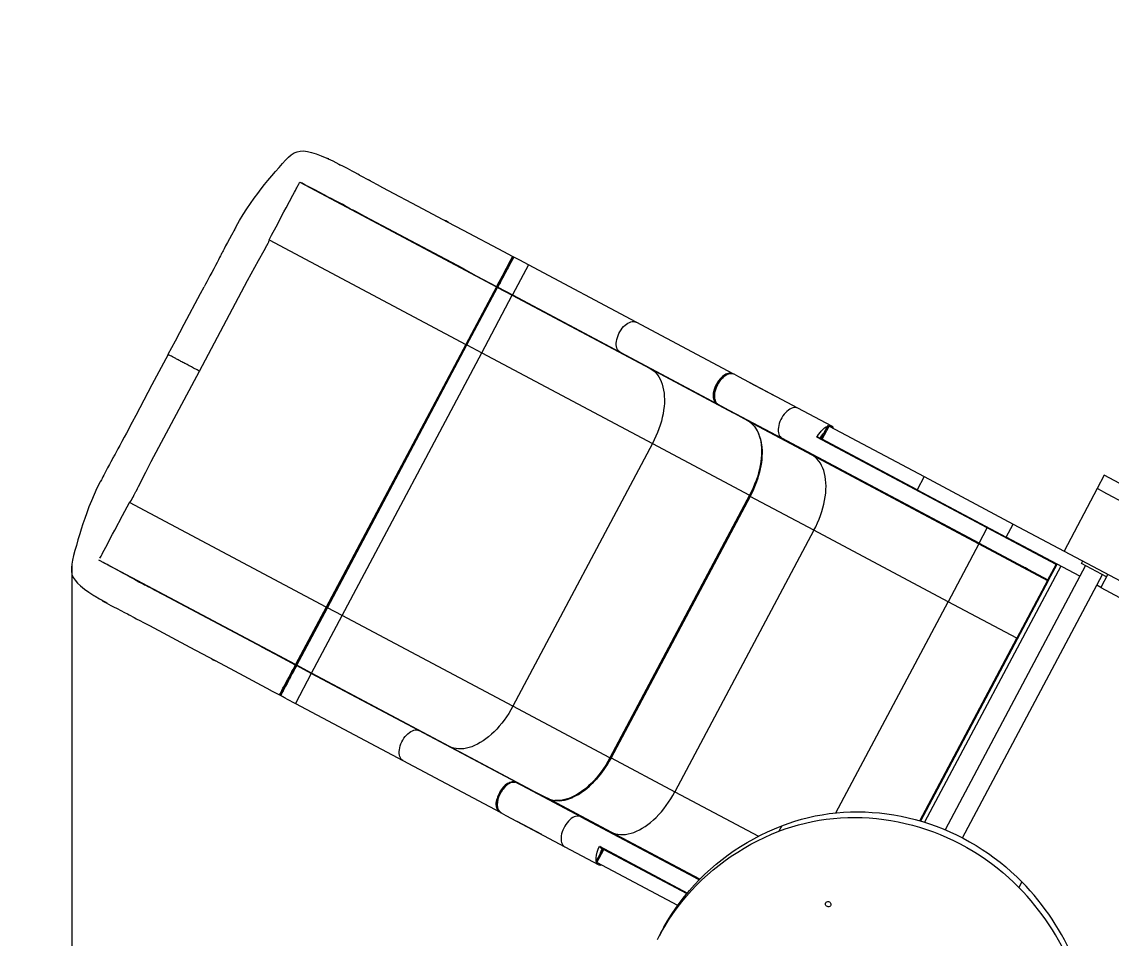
# Model space of a CAD drawing. Header units: millimetres. Extents: x -4952 to 3454, y -3329 to 3085.
# Drawn here: x -2080 to -542, y -628 to 666 of the extents above; entities that cross this region are included whole.
import ezdxf

# ---------------------------------------------------------------- set-up
doc = ezdxf.new("R2010")
doc.units = ezdxf.units.MM
for name, color, linetype in [('DIKOM_ОБЪЕКТ', 7, 'Continuous'), ('DIKOM_РАЗМЕР_ЗОНА', 7, 'Continuous'), ('DIKOM_РАЗМЕР_ОБЪЕКТА', 7, 'Continuous')]:
    doc.layers.add(name, color=color, linetype=linetype)
doc.styles.add('style1', font='arial.ttf', dxfattribs={"width": 0.8})
doc.dimstyles.new('1-50', dxfattribs={"dimtxt": 300, "dimasz": 200, "dimexe": 100, "dimexo": 0, "dimgap": 100, "dimtad": 1, "dimtxsty": 'style1', "dimcen": 200, "dimclrd": 7, "dimclre": 7, "dimclrt": 7, "dimadec": 1, "dimazin": 2, "dimtfac": 1, "dimtmove": 0, "dimatfit": 2, "dimfxl": 0, "dimlwd": 25, "dimlwe": 18, "dimarcsym": 0})

# ---------------------------------------------------------------- blocks, each defined once
blk = doc.blocks.new('*D0')
at = {"layer": 'Defpoints', "color": 0, "transparency": 16777216}
for p in [(-2531.9, 1597.7), (1364.3, 1597.7), (96.7, -1272.9)]:
    blk.add_point(p, dxfattribs=at)
at = {"layer": 'DIKOM_РАЗМЕР_ОБЪЕКТА', "color": 7, "lineweight": 18, "transparency": 16777216}
for p, q in [((1364.3, 1597.7), (-2631.9, 1597.7)), ((96.7, -1272.9), (-2631.9, -1272.9))]:
    blk.add_line(p, q, dxfattribs=at)
at = {"layer": 'DIKOM_РАЗМЕР_ОБЪЕКТА', "color": 7, "lineweight": 25, "transparency": 16777216}
blk.add_line((-2531.9, -1072.9), (-2531.9, 1397.7), dxfattribs=at)
at = {"layer": 'DIKOM_РАЗМЕР_ОБЪЕКТА', "color": 7, "transparency": 16777216}
for points in [[(-2565.2, 1397.7), (-2498.6, 1397.7), (-2531.9, 1597.7)], [(-2565.2, -1072.9), (-2498.6, -1072.9), (-2531.9, -1272.9)]]:
    blk.add_solid(points, dxfattribs=at)
at = {"layer": 'DIKOM_РАЗМЕР_ОБЪЕКТА', "color": 7, "transparency": 16777216, "insert": (-2785.1, 250.7), "char_height": 300, "attachment_point": 5, "rotation": 90, "style": 'style1'}
blk.add_mtext('2900', dxfattribs=at)
blk = doc.blocks.new('*D1')
at = {"layer": 'Defpoints', "color": 0, "transparency": 16777216}
for p in [(-2009.5, -99.6), (1973.4, -116.4), (1973.4, -1835.8)]:
    blk.add_point(p, dxfattribs=at)
at = {"layer": 'DIKOM_РАЗМЕР_ОБЪЕКТА', "color": 7, "lineweight": 18, "transparency": 16777216}
for p, q in [((-2009.5, -99.6), (-2009.5, -1935.8)), ((1973.4, -116.4), (1973.4, -1935.8))]:
    blk.add_line(p, q, dxfattribs=at)
at = {"layer": 'DIKOM_РАЗМЕР_ОБЪЕКТА', "color": 7, "lineweight": 25, "transparency": 16777216}
blk.add_line((-1809.5, -1835.8), (1773.4, -1835.8), dxfattribs=at)
at = {"layer": 'DIKOM_РАЗМЕР_ОБЪЕКТА', "color": 7, "transparency": 16777216}
for points in [[(-1809.5, -1802.5), (-1809.5, -1869.1), (-2009.5, -1835.8)], [(1773.4, -1802.5), (1773.4, -1869.1), (1973.4, -1835.8)]]:
    blk.add_solid(points, dxfattribs=at)
at = {"layer": 'DIKOM_РАЗМЕР_ОБЪЕКТА', "color": 7, "transparency": 16777216, "insert": (39, -1582.6), "char_height": 300, "attachment_point": 5, "style": 'style1'}
blk.add_mtext('4000', dxfattribs=at)
blk = doc.blocks.new('*D2')
at = {"layer": 'Defpoints', "color": 0, "transparency": 16777216}
for p in [(3454.3, 651.6), (-4106.6, -381.7), (3454.3, -3228.7)]:
    blk.add_point(p, dxfattribs=at)
at = {"layer": 'DIKOM_РАЗМЕР_ЗОНА', "color": 7, "lineweight": 18, "transparency": 16777216}
for p, q in [((3454.3, 651.6), (3454.3, -3328.7)), ((-4106.6, -381.7), (-4106.6, -3328.7))]:
    blk.add_line(p, q, dxfattribs=at)
at = {"layer": 'DIKOM_РАЗМЕР_ЗОНА', "color": 7, "lineweight": 25, "transparency": 16777216}
blk.add_line((-3906.6, -3228.7), (3254.3, -3228.7), dxfattribs=at)
at = {"layer": 'DIKOM_РАЗМЕР_ЗОНА', "color": 7, "transparency": 16777216}
for points in [[(-3906.6, -3195.3), (-3906.6, -3262), (-4106.6, -3228.7)], [(3254.3, -3195.3), (3254.3, -3262), (3454.3, -3228.7)]]:
    blk.add_solid(points, dxfattribs=at)
at = {"layer": 'DIKOM_РАЗМЕР_ЗОНА', "color": 7, "transparency": 16777216, "insert": (111.6, -2975.5), "char_height": 300, "attachment_point": 5, "style": 'style1'}
blk.add_mtext('7200', dxfattribs=at)
blk = doc.blocks.new('*D3')
at = {"layer": 'Defpoints', "color": 0, "transparency": 16777216}
for p in [(-4502.3, 3085.2), (111.4, 3085.2), (-41.3, -2783.7)]:
    blk.add_point(p, dxfattribs=at)
at = {"layer": 'DIKOM_РАЗМЕР_ЗОНА', "color": 7, "lineweight": 18, "transparency": 16777216}
for p, q in [((111.4, 3085.2), (-4602.3, 3085.2)), ((-41.3, -2783.7), (-4602.3, -2783.7))]:
    blk.add_line(p, q, dxfattribs=at)
at = {"layer": 'DIKOM_РАЗМЕР_ЗОНА', "color": 7, "lineweight": 25, "transparency": 16777216}
blk.add_line((-4502.3, -2583.7), (-4502.3, 2885.2), dxfattribs=at)
at = {"layer": 'DIKOM_РАЗМЕР_ЗОНА', "color": 7, "transparency": 16777216}
for points in [[(-4535.6, 2885.2), (-4468.9, 2885.2), (-4502.3, 3085.2)], [(-4535.6, -2583.7), (-4468.9, -2583.7), (-4502.3, -2783.7)]]:
    blk.add_solid(points, dxfattribs=at)
at = {"layer": 'DIKOM_РАЗМЕР_ЗОНА', "color": 7, "transparency": 16777216, "insert": (-4755.4, 75.2), "char_height": 300, "attachment_point": 5, "rotation": 90, "style": 'style1'}
blk.add_mtext('5800', dxfattribs=at)

msp = doc.modelspace()

# ---------------------------------------------------------------- linework, layer by layer
at = {"layer": 'DIKOM_ОБЪЕКТ', "color": 7, "linetype": 'Continuous', "lineweight": 15}
for p, q in [((-1646.62, 472.302), (-1647.269, 472.6)), ((-1688.195, 438.312), (-1688.186, 438.329)), ((-1687.56, 439.5), (-1687.564, 439.498)), ((-1687.564, 439.498), (-1409.874, 291.848)), ((-1687.499, 439.489), (-1687.56, 439.5)), ((-1687.074, 439.305), (-1687.499, 439.489)), ((-1589.588, 442.318), (-1590.599, 442.87)), ((-1587.652, 441.261), (-1589.588, 442.318)), ((-1706.842, 403.242), (-1697.159, 421.453)), ((-1697.159, 421.453), (-1694.918, 425.668)), ((-1709.849, 397.587), (-1706.842, 403.242)), ((-1608.442, 397.998), (-1613.16, 400.507)), ((-1721.016, 376.585), (-1709.849, 397.587)), ((-1595.821, 391.288), (-1608.442, 397.998)), ((-1457.048, 317.501), (-1595.821, 391.288)), ((-1727.392, 364.594), (-1721.016, 376.585)), ((-1730.984, 357.837), (-1731.271, 357.298)), ((-1730.755, 358.269), (-1730.984, 357.837)), ((-1730.755, 358.269), (-1727.392, 364.594)), ((-1730.755, 358.269), (-1453.065, 210.618)), ((-1399.969, 341.546), (-1399.267, 341.171)), ((-1387.115, 334.69), (-1399.273, 341.16)), ((-1387.11, 334.699), (-1387.205, 334.536)), ((-1378.785, 330.264), (-1387.11, 334.699)), ((-1386.716, 333.951), (-1386.624, 334.109)), ((-1386.262, 332.925), (-1386.624, 334.109)), ((-1377.025, 329.315), (-1385.479, 333.81)), ((-1378.785, 330.264), (-1378.668, 330.173)), ((-1364.664, 322.742), (-1377.025, 329.315)), ((-1364.664, 322.742), (-1387.198, 280.361)), ((-1212.732, 241.959), (-1364.664, 322.742)), ((-1829.343, 172.851), (-1761.406, 300.622)), ((-1409.502, 292.546), (-1409.555, 292.447)), ((-1408.876, 292.219), (-1407.636, 292.598)), ((-1409.874, 291.848), (-1453.065, 210.618)), ((-1452.44, 210.286), (-1409.112, 291.775)), ((-1408.456, 291.66), (-1451.882, 209.989)), ((-1451.44, 209.755), (-1408.25, 290.984)), ((-1430.625, 198.687), (-1387.435, 279.917)), ((-1409.638, 292.292), (-1409.874, 291.848)), ((-1409.112, 291.775), (-1408.876, 292.219)), ((-1409.112, 291.775), (-1407.786, 292.18)), ((-1408.22, 292.105), (-1408.456, 291.66)), ((-1408.25, 290.984), (-1408.013, 291.429)), ((-1408.25, 290.984), (-1387.435, 279.917)), ((-1407.963, 291.523), (-1408.013, 291.429)), ((-1408.013, 291.429), (-1387.198, 280.361)), ((-1387.435, 279.917), (-1387.198, 280.361)), ((-1387.435, 279.917), (-1192.685, 176.367)), ((-1387.198, 280.361), (-1235.267, 199.578)), ((-1075.611, 169.05), (-1212.732, 241.959)), ((-1453.065, 210.618), (-1650.241, -160.217)), ((-1649.617, -160.549), (-1452.44, 210.286)), ((-1451.882, 209.989), (-1649.058, -160.846)), ((-1648.617, -161.081), (-1451.44, 209.755)), ((-1453.065, 210.618), (-1452.44, 210.286)), ((-1452.44, 210.286), (-1451.882, 209.989)), ((-1451.44, 209.755), (-1451.882, 209.989)), ((-1451.44, 209.755), (-1430.625, 198.687)), ((-1873.754, 195.827), (-1874.23, 194.924)), ((-1873.49, 196.325), (-1873.226, 196.821)), ((-1627.802, -172.148), (-1430.625, 198.687)), ((-1430.625, 198.687), (-1189.561, 70.511)), ((-1235.267, 199.578), (-1098.146, 126.669)), ((-1235.267, 199.578), (-1192.685, 176.367)), ((-1897.28, 45.08), (-1829.343, 172.851)), ((-1192.685, 176.367), (-1075.671, 114.149)), ((-1075.611, 169.05), (-1076.565, 169.426)), ((-1067.355, 164.661), (-1074.28, 168.343)), ((-984.18, 120.435), (-1067.355, 164.661)), ((-1017.148, 137.965), (-1052.092, 156.545)), ((-1098.146, 126.669), (-1095.503, 125.228)), ((-1096.815, 125.961), (-1006.714, 78.054)), ((-1054.744, 102.458), (-1096.815, 125.961)), ((-936.27, 94.962), (-984.18, 120.435)), ((-1054.744, 102.458), (-964.643, 54.551)), ((-941.829, 96.219), (-951.688, 77.677)), ((-950.012, 76.785), (-940.153, 95.327)), ((-941.829, 96.219), (-940.153, 95.327)), ((-940.153, 95.327), (-806.068, 24.033)), ((-935.772, 94.697), (-936.27, 94.962)), ((-935.73, 94.675), (-935.772, 94.697)), ((-728.173, -70.049), (-1006.714, 78.054)), ((-1006.714, 78.054), (-964.643, 54.551)), ((-716.661, -48.397), (-957.255, 79.528)), ((-954.533, 79.189), (-952.108, 77.9)), ((-951.688, 77.677), (-950.012, 76.785)), ((-1189.561, 70.511), (-1386.737, -300.324)), ((-1189.561, 70.511), (-1052.439, -2.398)), ((-815.927, 5.491), (-950.012, 76.785)), ((-964.643, 54.551), (-728.643, -70.933)), ((-806.068, 24.033), (-815.927, 5.491)), ((-806.068, 24.033), (-680.027, -42.984)), ((-551.569, 25.755), (-561.428, 7.213)), ((-507.422, 2.281), (-551.569, 25.755)), ((-815.927, 5.491), (-689.886, -61.526)), ((-561.428, 7.213), (-608.375, -81.082)), ((-554.438, 3.496), (-561.428, 7.213)), ((-554.438, 3.496), (-517.281, -16.261)), ((-1931.294, -18.891), (-1927.931, -12.566)), ((-1927.931, -12.566), (-1927.702, -12.135)), ((-1650.241, -160.217), (-1927.931, -12.566)), ((-1927.702, -12.135), (-1927.415, -11.596)), ((-1052.439, -2.398), (-1249.616, -373.233)), ((-1248.956, -373.584), (-1051.78, -2.749)), ((-1051.766, -3.887), (-1248.005, -372.959)), ((-1051.578, -3.987), (-1247.817, -373.059)), ((-1051.78, -2.749), (-1052.439, -2.398)), ((-1051.304, -3.002), (-1051.78, -2.749)), ((-1051.578, -3.987), (-1051.766, -3.887)), ((-961.477, -51.895), (-1051.578, -3.987)), ((-1937.67, -30.883), (-1931.294, -18.891)), ((-1948.837, -51.885), (-1937.67, -30.883)), ((-689.886, -61.526), (-680.027, -42.984)), ((-680.027, -42.984), (-608.375, -81.082)), ((-1961.527, -75.75), (-1951.844, -57.54)), ((-1951.844, -57.54), (-1948.837, -51.885)), ((-961.477, -51.895), (-1157.716, -420.967)), ((-772.069, -152.604), (-961.477, -51.895)), ((-728.173, -70.049), (-716.661, -48.397)), ((-716.661, -48.397), (-716.202, -47.534)), ((-619.576, -100.018), (-716.661, -48.397)), ((-586.007, -116.76), (-689.886, -61.526)), ((-1963.768, -79.966), (-1961.527, -75.75)), ((-728.643, -70.933), (-772.069, -152.604)), ((-728.643, -70.933), (-728.173, -70.049)), ((-728.643, -70.933), (-631.559, -122.554)), ((-728.173, -70.049), (-631.089, -121.67)), ((-608.375, -81.082), (-520.081, -128.029)), ((-1693.432, -241.447), (-1971.122, -93.796)), ((-612.937, -102.441), (-805.189, -464.014)), ((-578.026, -101.75), (-776.267, -474.586)), ((-631.089, -121.67), (-619.576, -100.018)), ((-629.736, -121.256), (-618.704, -100.507)), ((-619.576, -100.018), (-619.117, -99.155)), ((-618.234, -99.624), (-618.622, -100.352)), ((-583.765, -98.698), (-581.887, -95.166)), ((-548.447, -117.477), (-583.765, -98.698)), ((-630.21, -122.146), (-811.041, -462.241)), ((-751.785, -486.056), (-554.186, -114.425)), ((-631.559, -122.554), (-674.984, -204.225)), ((-667.827, -192.895), (-630.206, -122.14)), ((-631.089, -121.67), (-631.559, -122.554)), ((-630.206, -122.14), (-629.736, -121.256)), ((-546.568, -113.945), (-556.427, -132.487)), ((-548.447, -117.477), (-546.569, -113.945)), ((-1892.472, -136.185), (-1897.191, -133.676)), ((-1879.851, -142.896), (-1892.472, -136.185)), ((-556.427, -132.487), (-562.167, -129.435)), ((-556.427, -132.487), (-529.939, -146.571)), ((-1693.668, -241.891), (-1879.851, -142.896)), ((-930.602, -450.762), (-772.069, -152.604)), ((-674.984, -204.225), (-772.069, -152.604)), ((-1650.241, -160.217), (-1693.432, -241.447)), ((-1692.945, -242.037), (-1649.617, -160.549)), ((-1649.058, -160.846), (-1692.484, -242.517)), ((-1691.808, -242.31), (-1648.617, -161.081)), ((-1650.241, -160.217), (-1649.617, -160.549)), ((-1649.058, -160.846), (-1649.617, -160.549)), ((-1648.617, -161.081), (-1649.058, -160.846)), ((-1627.802, -172.148), (-1648.617, -161.081)), ((-1919.695, -176.07), (-1918.595, -176.639)), ((-1918.595, -176.639), (-1916.768, -177.583)), ((-1670.992, -253.378), (-1627.802, -172.148)), ((-1386.737, -300.324), (-1627.802, -172.148)), ((-812.022, -461.955), (-674.984, -204.225)), ((-674.101, -204.695), (-674.984, -204.225)), ((-1693.802, -242.146), (-1693.75, -242.047)), ((-1693.432, -241.447), (-1693.668, -241.891)), ((-1693.181, -242.482), (-1692.945, -242.037)), ((-1693.181, -242.482), (-1692.907, -243.377)), ((-1692.683, -242.893), (-1692.945, -242.037)), ((-1692.933, -243.762), (-1692.738, -243.394)), ((-1692.484, -242.517), (-1692.72, -242.961)), ((-1692.087, -242.836), (-1692.464, -243.187)), ((-1692.044, -242.755), (-1691.808, -242.31)), ((-1671.229, -253.822), (-1692.044, -242.755)), ((-1670.992, -253.378), (-1691.808, -242.31)), ((-1671.229, -253.822), (-1693.763, -296.204)), ((-1671.229, -253.822), (-1670.992, -253.378)), ((-1519.297, -334.606), (-1671.229, -253.822)), ((-1476.243, -356.928), (-1670.992, -253.378)), ((-1729.094, -277.449), (-1728.391, -277.822)), ((-1728.385, -277.811), (-1716.223, -284.272)), ((-1716.228, -284.281), (-1716.146, -284.114)), ((-1707.895, -288.702), (-1716.228, -284.281)), ((-1715.467, -284.354), (-1714.333, -284.007)), ((-1706.125, -289.631), (-1714.578, -285.136)), ((-1714.332, -284.371), (-1714.525, -285.033)), ((-1707.801, -288.74), (-1707.895, -288.702)), ((-1706.125, -289.631), (-1693.763, -296.204)), ((-1693.763, -296.204), (-1541.832, -376.987)), ((-1249.616, -373.233), (-1386.737, -300.324)), ((-1382.176, -407.514), (-1519.297, -334.606)), ((-1476.243, -356.928), (-1519.297, -334.606)), ((-1359.229, -419.146), (-1476.243, -356.928)), ((-1541.832, -376.987), (-1404.71, -449.896)), ((-1249.616, -373.233), (-1248.956, -373.584)), ((-1248.956, -373.584), (-1248.488, -373.833)), ((-1248.005, -372.959), (-1247.817, -373.059)), ((-1247.817, -373.059), (-1157.716, -420.967)), ((-1379.504, -408.9), (-1382.176, -407.514)), ((-1290.744, -456.129), (-1380.845, -408.222)), ((-1380.845, -408.222), (-1337.834, -429.957)), ((-1404.938, -422.593), (-1405.598, -422.242)), ((-1247.734, -477.865), (-1337.834, -429.957)), ((-1157.716, -420.967), (-1039.739, -483.696)), ((-1327.06, -433.254), (-1327.261, -433.236)), ((-1403.381, -450.603), (-1404.71, -449.896)), ((-1403.38, -450.603), (-1396.455, -454.285)), ((-1396.455, -454.285), (-1313.279, -498.511)), ((-1290.744, -456.129), (-1123.291, -545.166)), ((-1247.734, -477.865), (-1290.744, -456.129)), ((-1381.192, -462.401), (-1346.248, -480.981)), ((-1007.014, -468.933), (-1011.183, -476.774)), ((-1122.559, -544.421), (-1247.734, -477.865)), ((-1313.279, -498.511), (-1265.37, -523.985)), ((-1259.662, -501.537), (-1269.521, -520.079)), ((-1267.844, -520.97), (-1257.985, -502.428)), ((-1264.309, -497.958), (-1140.241, -563.926)), ((-1262.507, -500.024), (-1260.083, -501.313)), ((-1259.662, -501.537), (-1257.985, -502.428)), ((-1257.985, -502.428), (-1140.879, -564.695)), ((-1269.521, -520.079), (-1267.844, -520.97)), ((-1153.89, -581.56), (-1267.844, -520.97)), ((-1265.37, -523.985), (-1264.871, -524.25)), ((-1264.871, -524.25), (-1264.83, -524.272)), ((-667.9, -548.273), (-672.068, -556.114)), ((-1175.816, -616.857), (-1179.985, -624.697))]:
    msp.add_line(p, q, dxfattribs=at)
at = {"layer": 'DIKOM_ОБЪЕКТ', "color": 7, "linetype": 'Continuous', "lineweight": 15, "flags": 128}
for points in [[(-1777.984, 376.042), (-1777.545, 376.856), (-1772.68, 385.446), (-1767.553, 393.807), (-1762.338, 401.875), (-1757.15, 409.522), (-1751.996, 416.791), (-1746.892, 423.702), (-1741.956, 430.148), (-1737.198, 436.167), (-1732.602, 441.825), (-1727.076, 448.467), (-1721.818, 454.681), (-1716.853, 460.5), (-1712.169, 465.869), (-1707.753, 470.663), (-1703.556, 474.799), (-1699.51, 478.197), (-1695.479, 480.823), (-1691.329, 482.62), (-1686.942, 483.559), (-1682.164, 483.654), (-1676.841, 482.979), (-1670.913, 481.622), (-1664.358, 479.608), (-1657.221, 476.948), (-1649.477, 473.625), (-1647.282, 472.576), (-1641.093, 469.618), (-1632.187, 465.042), (-1629.897, 463.818)], [(-1647.269, 472.6), (-1648.555, 473.192), (-1648.779, 473.292)], [(-1603.022, 449.366), (-1605.682, 450.814), (-1609.834, 453.082), (-1613.503, 455.081), (-1616.732, 456.84), (-1620.158, 458.701), (-1623.874, 460.696), (-1627.816, 462.76), (-1629.896, 463.82)], [(-1603.018, 449.373), (-1599.385, 447.441), (-1592.316, 443.754), (-1589.597, 442.3), (-1585.147, 439.921), (-1578.052, 436.095), (-1570.952, 432.278), (-1513.992, 402.009), (-1479.483, 383.765), (-1456.943, 371.848), (-1399.969, 341.546)], [(-1694.918, 425.668), (-1693.656, 428.041), (-1692.59, 430.048), (-1691.696, 431.729), (-1690.793, 433.43), (-1690.066, 434.798), (-1689.444, 435.968), (-1688.87, 437.042)], [(-1688.87, 437.042), (-1688.408, 437.907), (-1688.195, 438.312)], [(-1688.186, 438.329), (-1687.731, 439.185), (-1687.564, 439.498)], [(-1671.794, 431.465), (-1675.54, 433.416), (-1678.817, 435.117), (-1681.6, 436.552)], [(-1653.274, 421.746), (-1660.153, 425.366), (-1666.363, 428.624), (-1671.794, 431.465)], [(-1653.274, 421.746), (-1652.763, 421.478), (-1647.828, 418.927), (-1642.946, 416.46), (-1638.29, 414.132), (-1634.003, 411.99), (-1630.2, 410.073), (-1626.96, 408.411), (-1624.339, 407.025), (-1622.366, 405.931), (-1620.717, 404.97), (-1617.523, 403.051), (-1614.474, 401.238), (-1613.142, 400.515)], [(-1477.468, 382.722), (-1481.486, 384.831), (-1482.755, 385.495)], [(-1777.985, 376.043), (-1778.646, 374.841), (-1779.454, 373.359), (-1780.702, 371.058), (-1782.281, 368.145), (-1784.19, 364.618), (-1786.835, 359.717), (-1789.569, 354.628), (-1792.248, 349.615), (-1794.333, 345.684), (-1795.859, 342.783), (-1796.763, 341.042), (-1797.299, 339.983), (-1797.909, 338.78), (-1798.684, 337.264), (-1799.624, 335.437), (-1800.727, 333.301), (-1802.402, 330.067), (-1804.35, 326.317), (-1806.572, 322.047), (-1809.071, 317.254), (-1811.79, 312.058), (-1814.354, 307.229), (-1816.697, 302.897), (-1818.802, 299.058), (-1820.648, 295.704), (-1821.842, 293.501), (-1822.669, 291.929)], [(-1761.406, 300.622), (-1745.851, 328.896), (-1738.052, 343.022), (-1734.147, 350.081), (-1732.175, 353.6), (-1731.279, 355.403), (-1731.03, 356.381), (-1731.003, 356.889), (-1731.024, 357.015), (-1731.08, 357.129), (-1731.271, 357.298)], [(-1387.205, 334.536), (-1387.334, 334.31), (-1387.978, 333.113), (-1389.018, 331.156), (-1390.417, 328.508), (-1392.111, 325.295), (-1394.052, 321.613), (-1396.15, 317.637), (-1398.348, 313.48), (-1400.536, 309.351), (-1402.648, 305.377), (-1404.6, 301.711), (-1406.31, 298.508), (-1407.724, 295.866), (-1408.771, 293.91), (-1409.419, 292.7), (-1409.502, 292.546)], [(-1408.876, 292.219), (-1408.66, 292.621), (-1408.021, 293.816), (-1406.985, 295.747), (-1405.589, 298.357), (-1403.899, 301.521), (-1401.969, 305.142), (-1399.882, 309.069), (-1397.721, 313.149), (-1395.55, 317.257), (-1393.478, 321.185), (-1391.562, 324.823), (-1389.889, 327.996), (-1388.508, 330.611), (-1387.482, 332.544), (-1386.846, 333.725), (-1386.716, 333.951)], [(-1385.534, 333.708), (-1386.082, 333.174), (-1386.797, 332.185), (-1387.516, 330.995), (-1388.177, 329.796), (-1388.941, 328.36), (-1389.743, 326.851), (-1390.617, 325.209), (-1392.023, 322.564), (-1393.52, 319.748), (-1395.111, 316.759), (-1396.739, 313.694), (-1398.382, 310.605), (-1399.986, 307.59), (-1401.533, 304.678), (-1402.948, 302.019), (-1403.811, 300.397), (-1404.65, 298.813), (-1405.659, 296.882), (-1406.467, 295.27), (-1407.206, 293.67), (-1407.746, 292.326), (-1407.97, 291.51)], [(-1385.557, 333.666), (-1385.583, 333.617), (-1385.757, 333.291), (-1386.036, 332.764), (-1386.396, 332.086), (-1386.983, 330.983), (-1387.779, 329.487), (-1388.698, 327.756), (-1389.251, 326.717), (-1389.884, 325.529), (-1390.479, 324.41), (-1391.472, 322.54), (-1392.541, 320.529), (-1393.472, 318.779), (-1394.547, 316.758), (-1395.643, 314.696), (-1396.196, 313.656), (-1396.472, 313.135), (-1396.611, 312.874), (-1396.68, 312.744), (-1396.715, 312.679), (-1396.732, 312.646), (-1396.741, 312.63), (-1396.745, 312.622), (-1396.747, 312.618), (-1396.748, 312.616), (-1396.749, 312.615), (-1396.749, 312.614), (-1396.749, 312.614), (-1396.749, 312.614), (-1396.749, 312.614), (-1396.749, 312.614), (-1396.749, 312.614), (-1396.749, 312.614), (-1396.884, 312.36), (-1397.348, 311.488), (-1398.033, 310.202), (-1398.559, 309.213), (-1398.943, 308.491), (-1400.016, 306.473), (-1400.54, 305.486), (-1400.799, 304.998), (-1400.928, 304.756), (-1400.992, 304.635), (-1401.024, 304.575), (-1401.039, 304.545), (-1401.047, 304.53), (-1401.051, 304.522), (-1401.053, 304.519), (-1401.054, 304.517), (-1401.055, 304.516), (-1401.055, 304.515), (-1401.055, 304.515), (-1401.055, 304.515), (-1401.055, 304.515), (-1401.055, 304.515), (-1401.055, 304.515), (-1401.055, 304.515), (-1401.175, 304.291), (-1401.596, 303.5), (-1402.211, 302.344), (-1402.67, 301.481), (-1402.999, 300.864), (-1403.889, 299.189), (-1404.308, 298.399), (-1404.511, 298.017), (-1404.611, 297.829), (-1404.66, 297.736), (-1404.684, 297.69), (-1404.697, 297.667), (-1404.703, 297.655), (-1404.706, 297.649), (-1404.707, 297.646), (-1404.708, 297.645), (-1404.709, 297.644), (-1404.709, 297.644), (-1404.709, 297.644), (-1404.709, 297.644), (-1404.709, 297.644), (-1404.709, 297.644), (-1404.709, 297.643), (-1404.709, 297.643), (-1404.8, 297.473), (-1405.449, 296.253), (-1405.991, 295.235), (-1406.405, 294.458), (-1406.806, 293.702), (-1407.152, 293.05), (-1407.524, 292.349), (-1407.673, 292.069), (-1407.738, 291.948), (-1407.767, 291.892), (-1407.781, 291.865), (-1407.788, 291.852), (-1407.792, 291.846), (-1407.793, 291.842), (-1407.794, 291.841), (-1407.795, 291.84), (-1407.795, 291.84), (-1407.795, 291.839), (-1407.795, 291.839), (-1407.795, 291.839), (-1407.795, 291.839), (-1407.795, 291.839), (-1407.795, 291.839), (-1407.795, 291.839), (-1407.795, 291.839), (-1407.795, 291.839), (-1407.795, 291.839), (-1407.795, 291.839), (-1407.795, 291.839), (-1407.796, 291.838), (-1407.799, 291.833), (-1407.809, 291.814), (-1407.846, 291.743), (-1407.901, 291.641), (-1407.959, 291.532), (-1407.963, 291.523)], [(-1386.664, 334.049), (-1386.851, 334.393), (-1387.156, 334.638)], [(-1385.479, 333.81), (-1385.484, 333.8), (-1385.557, 333.666)], [(-1457.041, 317.514), (-1438.371, 307.601), (-1409.539, 292.475)], [(-1409.604, 292.364), (-1409.36, 292.205), (-1409.176, 292.19)], [(-1873.226, 196.821), (-1863.217, 215.592), (-1850.592, 239.27), (-1827.78, 282.254), (-1822.676, 291.933)], [(-1235.267, 199.578), (-1236.701, 200.555), (-1237.936, 201.851), (-1238.95, 203.445), (-1239.729, 205.312), (-1240.259, 207.423), (-1240.534, 209.745), (-1240.547, 212.24), (-1240.299, 214.87), (-1239.795, 217.593), (-1239.041, 220.366), (-1238.05, 223.146), (-1236.838, 225.888), (-1235.423, 228.549), (-1233.828, 231.087), (-1232.077, 233.463), (-1230.2, 235.639), (-1228.225, 237.58), (-1226.183, 239.255), (-1224.106, 240.64), (-1222.028, 241.711), (-1219.981, 242.451), (-1217.998, 242.85), (-1216.109, 242.901), (-1214.345, 242.602), (-1212.732, 241.959)], [(-1873.49, 196.325), (-1896.289, 153.326), (-1919.168, 110.378), (-1924.338, 100.734)], [(-1873.199, 196.169), (-1874.155, 195.065), (-1874.3, 194.795)], [(-1192.685, 176.367), (-1189.872, 174.628), (-1187.24, 172.578), (-1184.8, 170.226), (-1182.56, 167.581), (-1180.531, 164.652), (-1178.72, 161.451), (-1177.133, 157.991), (-1175.778, 154.286), (-1174.659, 150.35), (-1173.781, 146.198), (-1173.147, 141.846), (-1172.76, 137.312), (-1172.621, 132.614), (-1172.731, 127.769), (-1173.09, 122.797), (-1173.696, 117.718), (-1174.546, 112.55), (-1175.637, 107.315), (-1176.966, 102.033), (-1178.526, 96.724), (-1180.312, 91.41), (-1182.317, 86.11), (-1184.532, 80.847), (-1186.95, 75.64), (-1189.561, 70.511)], [(-1099.366, 128.101), (-1099.617, 128.294), (-1101.241, 130.685), (-1102.288, 133.712), (-1102.726, 137.28), (-1102.537, 141.245), (-1101.728, 145.439), (-1100.325, 149.74), (-1098.383, 153.952), (-1095.968, 157.939), (-1093.207, 161.488), (-1090.169, 164.524), (-1086.998, 166.896), (-1083.795, 168.535), (-1080.689, 169.368), (-1077.804, 169.365), (-1077.475, 169.257)], [(-1075.546, 168.849), (-1076.028, 169.023), (-1077.236, 169.247), (-1078.57, 169.304), (-1079.93, 169.183), (-1081.849, 168.742), (-1083.894, 167.953), (-1085.994, 166.819), (-1086.651, 166.399), (-1087.373, 165.901), (-1088.1, 165.361), (-1088.551, 165.006), (-1089.084, 164.566), (-1090.759, 163.036), (-1092.47, 161.226), (-1093.914, 159.481), (-1095.113, 157.855), (-1096.602, 155.558), (-1097.699, 153.62), (-1099.667, 149.358), (-1101.091, 145.004), (-1101.433, 143.573), (-1101.708, 142.157), (-1101.87, 141.097), (-1102, 139.973), (-1102.112, 138.159), (-1102.116, 136.999), (-1102.078, 136.063), (-1101.98, 134.965), (-1101.843, 134.001), (-1101.675, 133.145), (-1100.603, 130.036), (-1100.182, 129.259), (-1099.944, 128.879), (-1099.446, 128.187), (-1098.433, 127.099), (-1097.801, 126.655), (-1096.815, 125.961)], [(-1076.565, 169.426), (-1077.298, 169.714), (-1079.149, 170.002), (-1080.921, 169.936), (-1082.613, 169.61), (-1084.272, 169.067), (-1085.812, 168.375), (-1087.156, 167.63), (-1088.881, 166.48), (-1090.651, 165.071), (-1092.297, 163.539), (-1093.931, 161.786), (-1095.747, 159.528), (-1097.449, 157.048), (-1099.033, 154.322)], [(-1098.146, 126.669), (-1099.359, 127.464), (-1100.264, 128.298), (-1100.914, 129.072), (-1101.355, 129.711), (-1101.625, 130.161), (-1101.944, 130.765), (-1102.363, 131.722), (-1102.716, 132.747), (-1103.001, 133.837), (-1103.218, 134.987), (-1103.365, 136.193), (-1103.429, 137.15), (-1103.45, 137.871), (-1103.376, 140.156), (-1103.179, 141.962), (-1102.829, 143.971), (-1102.361, 145.943), (-1101.002, 150.055), (-1099.033, 154.322)], [(-1074.28, 168.343), (-1074.652, 168.528), (-1075.546, 168.849)], [(-1099.163, 127.313), (-1098.479, 126.868), (-1098.01, 126.624)], [(-984.18, 120.435), (-985.792, 121.078), (-987.556, 121.377), (-989.445, 121.326), (-991.429, 120.928), (-993.476, 120.187), (-995.554, 119.116), (-997.63, 117.732), (-999.672, 116.056), (-1001.647, 114.115), (-1003.525, 111.939), (-1005.275, 109.564), (-1006.87, 107.025), (-1008.285, 104.364), (-1009.497, 101.622), (-1010.488, 98.843), (-1011.242, 96.07), (-1011.747, 93.347), (-1011.994, 90.717), (-1011.981, 88.221), (-1011.707, 85.9), (-1011.176, 83.789), (-1010.397, 81.921), (-1009.383, 80.327), (-1008.149, 79.031), (-1006.714, 78.054)], [(-1924.331, 100.73), (-1925.172, 99.165), (-1926.33, 96.944), (-1928.079, 93.538), (-1930.084, 89.646), (-1932.366, 85.282), (-1935.483, 79.435), (-1938.787, 73.332), (-1941.711, 67.944), (-1944.234, 63.303), (-1946.36, 59.405), (-1948.456, 55.581), (-1949.922, 52.934), (-1950.47, 51.955), (-1951.325, 50.388), (-1952.58, 48.059), (-1954.241, 44.95), (-1956.32, 41.033), (-1958.839, 36.259), (-1961.678, 30.852), (-1964.153, 26.12), (-1965.543, 23.458), (-1966.713, 21.214), (-1967.674, 19.369), (-1968.451, 17.87), (-1969.078, 16.65)], [(-1034.959, 66.66), (-1035.077, 67.758), (-1035.716, 72.134), (-1036.6, 76.309), (-1037.727, 80.267), (-1039.092, 83.992), (-1040.689, 87.47), (-1042.512, 90.687), (-1044.555, 93.631), (-1046.809, 96.29), (-1049.265, 98.653), (-1051.913, 100.712), (-1054.744, 102.458)], [(-1045.362, 94.571), (-1043.41, 91.743), (-1041.598, 88.542), (-1040.012, 85.083), (-1038.656, 81.377), (-1037.537, 77.441), (-1036.659, 73.289), (-1036.026, 68.937), (-1035.639, 64.404), (-1035.5, 59.705), (-1035.61, 54.86), (-1035.969, 49.889), (-1036.574, 44.809), (-1037.424, 39.641), (-1038.516, 34.406), (-1039.844, 29.124), (-1041.405, 23.815), (-1043.191, 18.501), (-1045.195, 13.202), (-1047.411, 7.938), (-1049.829, 2.732), (-1052.439, -2.398)], [(-1046.113, 95.526), (-1045.439, 94.672), (-1045.362, 94.571)], [(-957.255, 79.528), (-954.949, 83.347), (-952.323, 86.908), (-951.201, 88.225), (-950.045, 89.465), (-948.864, 90.618), (-947.664, 91.674), (-946.453, 92.623), (-944.121, 94.116), (-942.604, 94.761)], [(-952.699, 78.214), (-950.637, 81.448), (-948.395, 84.332), (-947.844, 84.907)], [(-948.674, 83.347), (-950.311, 81.17), (-952.27, 77.986)], [(-952.211, 77.729), (-950.53, 80.516), (-949.147, 82.457)], [(-1051.78, -2.749), (-1049.161, 2.397), (-1046.735, 7.62), (-1044.513, 12.9), (-1042.502, 18.217), (-1040.71, 23.548), (-1039.145, 28.873), (-1037.812, 34.173), (-1036.717, 39.424), (-1035.864, 44.608), (-1035.256, 49.704), (-1034.897, 54.692), (-1034.786, 59.552), (-1034.925, 64.265), (-1035.053, 66.138)], [(-1035.155, 67.023), (-1034.961, 65.162), (-1034.741, 61.102), (-1034.712, 56.923), (-1034.873, 52.639), (-1035.223, 48.263), (-1035.762, 43.809), (-1036.486, 39.293), (-1037.393, 34.731), (-1038.477, 30.141), (-1039.733, 25.542), (-1041.149, 20.961), (-1042.712, 16.434), (-1044.39, 12.023), (-1046.106, 7.885), (-1047.655, 4.41), (-1048.96, 1.644), (-1050.567, -1.588), (-1051.766, -3.887)], [(-1051.578, -3.987), (-1048.952, 1.172), (-1046.52, 6.409), (-1044.292, 11.703), (-1042.276, 17.033), (-1040.48, 22.378), (-1038.911, 27.717), (-1037.575, 33.03), (-1036.478, 38.295), (-1035.624, 43.493), (-1035.016, 48.601), (-1034.656, 53.602), (-1034.546, 58.474), (-1034.687, 63.199), (-1034.959, 66.66)], [(-961.477, -51.895), (-958.851, -46.735), (-956.419, -41.498), (-954.191, -36.204), (-952.175, -30.875), (-950.379, -25.529), (-948.81, -20.19), (-947.475, -14.877), (-946.377, -9.612), (-945.523, -4.415), (-944.915, 0.694), (-944.555, 5.694), (-944.445, 10.566), (-944.586, 15.291), (-944.976, 19.851), (-945.615, 24.226), (-946.499, 28.401), (-947.626, 32.359), (-948.991, 36.084), (-950.588, 39.562), (-952.411, 42.78), (-954.454, 45.724), (-956.708, 48.382), (-959.164, 50.746), (-961.812, 52.804), (-964.643, 54.551)], [(-1927.415, -11.596), (-1927.168, -11.659), (-1927.042, -11.642), (-1926.926, -11.589), (-1926.52, -11.283), (-1925.142, -9.329), (-1924.036, -7.157), (-1922.925, -4.948), (-1921.852, -2.838), (-1921.183, -1.527), (-1920.76, -0.702), (-1919.905, 0.969), (-1918.996, 2.742), (-1918.306, 4.09), (-1916.755, 7.12), (-1915.191, 10.177), (-1913.613, 13.261), (-1912.022, 16.373), (-1904.979, 30.119), (-1897.28, 45.08)], [(-931.786, 38.035), (-931.555, 37.929), (-930.903, 37.594), (-929.904, 37.069), (-928.671, 36.412), (-927.342, 35.698), (-926.067, 35.006), (-924.99, 34.416), (-924.233, 33.993), (-923.88, 33.786), (-923.86, 33.769), (-924.091, 33.875), (-924.743, 34.21), (-925.742, 34.735), (-926.976, 35.392), (-928.305, 36.106), (-929.579, 36.797), (-930.656, 37.388), (-931.413, 37.811), (-931.766, 38.018), (-931.786, 38.035)], [(-1969.088, 17.293), (-1969.518, 16.475), (-1973.933, 7.645), (-1978.011, -1.275), (-1981.797, -10.104), (-1985.249, -18.675), (-1988.406, -27.009), (-1991.294, -35.1), (-1993.889, -42.792), (-1996.23, -50.099), (-1998.361, -57.07), (-2000.791, -65.362), (-2003.014, -73.192), (-2005.073, -80.56), (-2006.915, -87.442), (-2008.43, -93.782), (-2009.521, -99.572), (-2010.084, -104.826), (-2010.014, -109.636), (-2009.19, -114.083), (-2007.522, -118.248), (-2004.935, -122.266), (-2001.405, -126.307), (-1996.971, -130.469), (-1991.642, -134.785), (-1985.454, -139.224), (-1978.375, -143.797), (-1976.28, -145.033), (-1970.373, -148.519), (-1961.605, -153.357), (-1959.312, -154.575)], [(-846.464, -7.343), (-846.232, -7.448), (-845.579, -7.78), (-844.578, -8.302), (-843.343, -8.956), (-842.013, -9.667), (-840.737, -10.356), (-839.659, -10.945), (-838.901, -11.367), (-838.549, -11.574), (-838.529, -11.591), (-838.761, -11.487), (-839.414, -11.154), (-840.414, -10.632), (-841.65, -9.978), (-842.98, -9.267), (-844.256, -8.578), (-845.334, -7.989), (-846.092, -7.567), (-846.444, -7.36), (-846.464, -7.343)], [(-756.944, -54.953), (-756.712, -55.057), (-756.058, -55.387), (-755.056, -55.907), (-753.819, -56.558), (-752.487, -57.266), (-751.209, -57.952), (-750.13, -58.538), (-749.372, -58.959), (-749.019, -59.166), (-749, -59.183), (-749.232, -59.08), (-749.886, -58.749), (-750.888, -58.229), (-752.125, -57.579), (-753.457, -56.87), (-754.734, -56.184), (-755.813, -55.598), (-756.572, -55.177), (-756.924, -54.97), (-756.944, -54.953)], [(-1969.816, -91.339), (-1968.989, -89.781), (-1968.206, -88.307), (-1966.825, -85.714), (-1965.479, -83.183), (-1963.768, -79.966)], [(-1955.643, -102.378), (-1959.355, -100.364), (-1962.598, -98.597), (-1965.344, -97.093)], [(-1897.191, -133.676), (-1905.415, -129.3), (-1913.693, -124.888), (-1921.861, -120.527), (-1929.752, -116.305), (-1937.205, -112.31), (-1944.078, -108.618), (-1950.252, -105.292), (-1955.643, -102.378)], [(-1897.219, -133.679), (-1898.531, -132.996), (-1901.739, -131.482), (-1905.117, -129.907), (-1906.835, -129.077), (-1908.845, -128.053), (-1911.46, -126.655), (-1914.649, -124.899), (-1918.366, -122.817), (-1922.538, -120.462), (-1927.072, -117.904), (-1931.848, -115.236), (-1936.722, -112.57), (-1937.23, -112.297)], [(-1966.547, -151.146), (-1965.663, -151.668), (-1963.535, -152.878), (-1960.9, -154.315), (-1957.767, -155.987), (-1954.206, -157.864), (-1950.49, -159.809), (-1945.391, -162.466), (-1940.193, -165.171), (-1934.96, -167.89), (-1931.046, -169.924), (-1930.935, -169.982)], [(-1930.939, -169.99), (-1928.398, -171.341), (-1921.388, -175.141), (-1918.586, -176.622), (-1914.201, -178.94), (-1907.062, -182.683), (-1899.927, -186.434), (-1842.981, -216.73), (-1808.085, -235.391), (-1786.075, -247.161), (-1729.094, -277.449)], [(-1693.765, -242.075), (-1722.427, -226.631), (-1741.085, -216.696)], [(-1811.746, -233.433), (-1809.617, -234.584), (-1806.568, -236.225)], [(-1716.146, -284.114), (-1716.033, -283.882), (-1715.401, -282.68), (-1714.365, -280.733), (-1712.955, -278.097), (-1711.236, -274.892), (-1709.276, -271.236), (-1707.143, -267.256), (-1704.926, -263.109), (-1702.726, -258.985), (-1700.611, -255.01), (-1698.663, -251.34), (-1696.963, -248.13), (-1695.562, -245.479), (-1694.526, -243.515), (-1693.884, -242.301), (-1693.802, -242.146)], [(-1715.467, -284.354), (-1715.275, -283.96), (-1714.651, -282.773), (-1713.628, -280.851), (-1712.235, -278.248), (-1710.537, -275.083), (-1708.6, -271.472), (-1706.493, -267.541), (-1704.301, -263.444), (-1702.127, -259.369), (-1700.037, -255.441), (-1698.112, -251.815), (-1696.434, -248.643), (-1695.05, -246.024), (-1694.027, -244.085), (-1693.394, -242.886), (-1693.181, -242.482)], [(-1692.464, -243.187), (-1692.609, -243.322), (-1693.295, -244.254), (-1693.989, -245.398), (-1694.63, -246.56), (-1695.374, -247.956), (-1696.162, -249.439), (-1697.027, -251.063), (-1698.412, -253.67), (-1699.903, -256.476), (-1701.48, -259.437), (-1703.096, -262.48), (-1704.742, -265.575), (-1706.361, -268.618), (-1707.916, -271.546), (-1709.342, -274.225), (-1710.219, -275.873), (-1711.068, -277.475), (-1712.098, -279.447), (-1712.935, -281.113), (-1713.7, -282.761), (-1714.272, -284.164), (-1714.332, -284.371)], [(-1692.044, -242.755), (-1692.261, -243.164), (-1692.906, -244.376), (-1693.381, -245.269), (-1693.655, -245.783), (-1693.801, -246.057), (-1693.876, -246.198), (-1693.914, -246.269), (-1693.934, -246.305), (-1693.943, -246.323), (-1693.948, -246.332), (-1693.951, -246.337), (-1693.952, -246.339), (-1693.952, -246.34), (-1693.953, -246.341), (-1693.953, -246.341), (-1693.953, -246.341), (-1693.953, -246.341), (-1693.953, -246.341), (-1693.953, -246.341), (-1693.953, -246.341), (-1694.154, -246.719), (-1694.61, -247.58), (-1695.03, -248.371), (-1695.349, -248.971), (-1696.171, -250.516), (-1696.609, -251.338), (-1696.834, -251.761), (-1696.948, -251.975), (-1697.005, -252.082), (-1697.034, -252.136), (-1697.049, -252.163), (-1697.056, -252.177), (-1697.059, -252.184), (-1697.061, -252.187), (-1697.062, -252.189), (-1697.063, -252.19), (-1697.063, -252.19), (-1697.063, -252.19), (-1697.063, -252.19), (-1697.063, -252.191), (-1697.063, -252.191), (-1697.063, -252.191), (-1697.36, -252.749), (-1698.006, -253.967), (-1698.58, -255.048), (-1699.004, -255.844), (-1700.045, -257.803), (-1700.579, -258.805), (-1700.849, -259.311), (-1700.984, -259.565), (-1701.052, -259.692), (-1701.086, -259.756), (-1701.103, -259.788), (-1701.111, -259.804), (-1701.115, -259.812), (-1701.117, -259.816), (-1701.118, -259.818), (-1701.119, -259.819), (-1701.119, -259.819), (-1701.119, -259.82), (-1701.119, -259.82), (-1701.119, -259.82), (-1701.119, -259.82), (-1701.119, -259.82), (-1701.119, -259.82), (-1701.244, -260.055), (-1701.614, -260.751), (-1702.206, -261.865), (-1702.847, -263.073), (-1703.311, -263.945)], [(-1693.325, -242.216), (-1693.44, -242.073), (-1693.709, -241.959)], [(-1703.311, -263.945), (-1705.513, -268.083), (-1707.622, -272.052), (-1709.574, -275.721), (-1710.461, -277.39), (-1710.879, -278.176), (-1711.081, -278.557), (-1711.18, -278.744), (-1711.229, -278.837), (-1711.254, -278.883), (-1711.266, -278.906), (-1711.272, -278.918), (-1711.275, -278.923), (-1711.277, -278.926), (-1711.277, -278.928), (-1711.278, -278.928), (-1711.278, -278.929), (-1711.278, -278.929), (-1711.278, -278.929), (-1711.278, -278.929), (-1711.278, -278.929), (-1711.278, -278.929), (-1711.278, -278.929), (-1711.364, -279.091), (-1711.679, -279.682), (-1712.119, -280.508), (-1712.43, -281.091), (-1712.681, -281.563), (-1713.247, -282.63), (-1713.495, -283.096), (-1713.609, -283.313), (-1713.664, -283.417), (-1713.691, -283.467), (-1713.705, -283.493), (-1713.711, -283.505), (-1713.715, -283.511), (-1713.716, -283.514), (-1713.717, -283.516), (-1713.717, -283.517), (-1713.718, -283.517), (-1713.718, -283.517), (-1713.718, -283.517), (-1713.718, -283.518), (-1713.718, -283.518), (-1713.718, -283.518), (-1713.718, -283.518), (-1713.718, -283.518), (-1713.761, -283.599), (-1713.925, -283.906), (-1714.137, -284.304), (-1714.254, -284.522)], [(-1716.203, -284.21), (-1715.829, -284.326), (-1715.44, -284.289)], [(-1714.436, -284.203), (-1714.231, -283.813), (-1713.8, -283.005)], [(-1386.737, -300.324), (-1389.53, -305.357), (-1392.495, -310.273), (-1395.619, -315.053), (-1398.891, -319.678), (-1402.299, -324.131), (-1405.827, -328.393), (-1409.463, -332.448), (-1413.193, -336.281), (-1417.002, -339.875), (-1420.875, -343.218), (-1424.796, -346.295), (-1428.751, -349.096), (-1432.723, -351.608), (-1436.699, -353.822), (-1440.661, -355.73), (-1444.594, -357.324), (-1448.483, -358.598), (-1452.313, -359.546), (-1456.068, -360.166), (-1459.734, -360.453), (-1463.297, -360.409), (-1466.743, -360.032), (-1470.058, -359.324), (-1473.228, -358.288), (-1476.243, -356.928)], [(-1541.832, -376.987), (-1543.266, -376.01), (-1544.501, -374.714), (-1545.515, -373.12), (-1546.294, -371.253), (-1546.824, -369.141), (-1547.098, -366.82), (-1547.112, -364.324), (-1546.864, -361.694), (-1546.36, -358.971), (-1545.606, -356.198), (-1544.615, -353.419), (-1543.403, -350.677), (-1541.988, -348.016), (-1540.393, -345.477), (-1538.642, -343.102), (-1536.765, -340.926), (-1534.79, -338.985), (-1532.748, -337.309), (-1530.671, -335.925), (-1528.593, -334.854), (-1526.546, -334.113), (-1524.563, -333.715), (-1522.674, -333.664), (-1520.909, -333.963), (-1519.297, -334.606)], [(-1249.616, -373.233), (-1252.409, -378.266), (-1255.373, -383.182), (-1258.498, -387.962), (-1261.77, -392.587), (-1265.177, -397.04), (-1268.706, -401.302), (-1272.342, -405.357), (-1276.072, -409.189), (-1279.881, -412.784), (-1283.753, -416.126), (-1287.675, -419.204), (-1291.629, -422.004), (-1295.602, -424.517), (-1299.577, -426.731), (-1303.539, -428.639), (-1307.472, -430.233), (-1311.361, -431.507), (-1315.191, -432.455), (-1318.947, -433.074), (-1322.613, -433.362), (-1326.176, -433.318), (-1327.06, -433.254)], [(-1248.005, -372.959), (-1250.618, -377.682), (-1251.745, -379.609), (-1253.666, -382.759), (-1255.731, -385.974), (-1258.022, -389.349), (-1260.487, -392.78), (-1263.108, -396.217), (-1265.863, -399.618), (-1268.736, -402.949), (-1271.712, -406.185), (-1274.777, -409.302), (-1277.918, -412.281), (-1281.123, -415.108), (-1284.38, -417.767), (-1287.677, -420.248), (-1291.004, -422.539), (-1294.348, -424.631), (-1297.702, -426.516), (-1301.053, -428.188), (-1302.367, -428.76)], [(-1302.131, -428.81), (-1302.054, -428.775), (-1298.069, -426.858), (-1294.071, -424.632), (-1290.075, -422.107), (-1286.097, -419.291), (-1282.153, -416.197), (-1278.258, -412.836), (-1274.427, -409.221), (-1270.675, -405.367), (-1267.018, -401.289), (-1263.469, -397.003), (-1260.042, -392.525), (-1256.75, -387.873), (-1253.608, -383.065), (-1250.626, -378.121), (-1247.817, -373.059)], [(-1295.822, -425.462), (-1295.089, -425.031), (-1291.103, -422.51), (-1287.136, -419.701), (-1283.202, -416.614), (-1279.317, -413.261), (-1275.496, -409.655), (-1271.755, -405.81), (-1268.107, -401.742), (-1264.567, -397.466), (-1261.149, -393), (-1257.866, -388.36), (-1254.732, -383.564), (-1251.758, -378.633), (-1248.956, -373.584)], [(-1380.845, -408.222), (-1382.181, -407.661), (-1383.378, -407.377), (-1384.383, -407.271), (-1385.16, -407.262), (-1385.686, -407.29), (-1386.327, -407.358), (-1387.568, -407.592), (-1388.962, -408.003), (-1390.15, -408.473), (-1391.445, -409.104), (-1392.53, -409.728), (-1392.913, -409.968), (-1393.476, -410.341), (-1394.216, -410.866), (-1394.789, -411.3), (-1395.187, -411.616), (-1395.641, -411.991), (-1397.319, -413.523), (-1399.028, -415.33), (-1400.472, -417.075), (-1401.674, -418.704), (-1403.171, -421.013), (-1404.27, -422.955), (-1406.23, -427.2), (-1407.652, -431.546), (-1407.995, -432.979), (-1408.271, -434.396), (-1408.434, -435.459), (-1408.565, -436.585), (-1408.677, -438.393), (-1408.68, -439.616), (-1408.614, -440.895), (-1408.454, -442.276), (-1408.236, -443.438), (-1407.759, -445.116), (-1407.083, -446.698), (-1405.542, -448.928), (-1403.38, -450.603)], [(-1404.938, -422.593), (-1402.542, -418.64), (-1399.765, -415.069)], [(-1399.765, -415.069), (-1396.739, -412.045), (-1393.551, -409.662)], [(-1394.071, -409.151), (-1392.442, -408.223), (-1390.823, -407.493), (-1389.235, -406.969), (-1388.051, -406.71), (-1387.008, -406.582), (-1385.679, -406.565), (-1384.582, -406.691), (-1383.714, -406.892), (-1382.762, -407.246)], [(-1393.551, -409.662), (-1390.343, -408.023), (-1387.241, -407.195), (-1384.36, -407.201), (-1384.04, -407.307)], [(-1382.176, -407.514), (-1381.935, -407.729), (-1381.801, -408.045)], [(-1404.938, -422.593), (-1406.883, -426.808), (-1408.283, -431.09)], [(-1337.834, -429.957), (-1334.804, -431.328), (-1331.616, -432.372), (-1328.283, -433.087), (-1324.819, -433.469), (-1321.236, -433.516), (-1317.549, -433.228), (-1313.772, -432.608), (-1309.921, -431.656), (-1306.01, -430.377), (-1302.131, -428.81)], [(-1247.734, -477.865), (-1244.703, -479.235), (-1241.515, -480.28), (-1238.182, -480.994), (-1234.718, -481.376), (-1231.135, -481.423), (-1227.448, -481.136), (-1223.672, -480.515), (-1219.82, -479.563), (-1215.909, -478.284), (-1211.953, -476.683), (-1207.968, -474.766), (-1203.97, -472.54), (-1199.974, -470.014), (-1195.996, -467.199), (-1192.052, -464.104), (-1188.157, -460.743), (-1184.326, -457.129), (-1180.575, -453.275), (-1176.917, -449.197), (-1173.368, -444.91), (-1169.941, -440.432), (-1166.649, -435.78), (-1163.507, -430.973), (-1160.525, -426.028), (-1157.716, -420.967)], [(-1404.71, -449.896), (-1405.409, -449.477), (-1406.066, -448.985), (-1406.573, -448.528), (-1407.094, -447.972), (-1407.751, -447.111), (-1408.826, -445.098), (-1409.239, -443.954), (-1409.414, -443.351), (-1409.493, -443.042), (-1409.531, -442.885), (-1409.549, -442.806), (-1409.558, -442.767), (-1409.562, -442.747), (-1409.565, -442.737), (-1409.566, -442.732), (-1409.566, -442.73), (-1409.566, -442.729), (-1409.567, -442.728), (-1409.567, -442.728), (-1409.567, -442.727), (-1409.567, -442.727), (-1409.567, -442.727), (-1409.567, -442.727), (-1409.567, -442.727), (-1409.567, -442.727), (-1409.584, -442.651), (-1409.712, -442.001), (-1409.9, -440.673), (-1409.989, -439.508), (-1410.017, -438.467), (-1409.988, -437.163), (-1409.663, -434.061), (-1408.984, -430.844)], [(-1408.283, -431.09), (-1408.95, -434.247), (-1409.274, -437.312), (-1409.243, -440.184), (-1408.861, -442.819), (-1408.127, -445.168), (-1407.066, -447.157), (-1405.709, -448.74), (-1404.062, -449.909)], [(-1290.744, -456.129), (-1292.357, -455.486), (-1294.121, -455.188), (-1296.01, -455.238), (-1297.994, -455.637), (-1300.041, -456.378), (-1302.119, -457.449), (-1304.195, -458.833), (-1306.237, -460.509), (-1308.212, -462.45), (-1310.09, -464.625), (-1311.84, -467.001), (-1313.435, -469.54), (-1314.85, -472.201), (-1316.062, -474.943), (-1317.053, -477.722), (-1317.807, -480.495), (-1318.312, -483.218), (-1318.559, -485.848), (-1318.546, -488.343), (-1318.271, -490.665), (-1317.741, -492.776), (-1316.962, -494.644), (-1315.948, -496.238), (-1314.714, -497.534), (-1313.279, -498.511)], [(-1011.183, -476.774), (-1001.966, -473.367), (-992.603, -470.275), (-983.106, -467.503), (-973.485, -465.052), (-963.753, -462.927), (-953.921, -461.13), (-944.001, -459.663), (-934.005, -458.528), (-923.945, -457.725), (-913.833, -457.257), (-903.681, -457.124), (-893.501, -457.325), (-883.306, -457.861), (-873.108, -458.73), (-862.919, -459.933), (-852.752, -461.467), (-842.618, -463.331), (-832.53, -465.522), (-822.5, -468.038), (-812.54, -470.875), (-802.663, -474.031), (-792.879, -477.501), (-783.201, -481.281), (-773.64, -485.368), (-764.208, -489.755), (-754.916, -494.437), (-745.776, -499.41), (-736.798, -504.666), (-727.993, -510.201), (-719.372, -516.006), (-710.945, -522.075), (-702.722, -528.4), (-694.714, -534.975), (-686.929, -541.791), (-679.378, -548.84), (-672.068, -556.114)], [(-1007.014, -468.933), (-997.797, -465.527), (-988.435, -462.435), (-978.937, -459.662), (-969.317, -457.212), (-959.584, -455.087), (-949.752, -453.29), (-939.832, -451.823), (-929.836, -450.687), (-919.776, -449.885), (-909.664, -449.417), (-899.512, -449.283), (-889.332, -449.484), (-879.137, -450.02), (-868.939, -450.89), (-858.75, -452.093), (-848.583, -453.627), (-838.449, -455.491), (-828.361, -457.682), (-818.331, -460.197), (-808.372, -463.035), (-798.494, -466.19), (-788.71, -469.661), (-779.032, -473.441), (-769.471, -477.527), (-760.039, -481.914), (-750.747, -486.597), (-741.607, -491.57), (-732.629, -496.826), (-723.824, -502.36), (-715.203, -508.165), (-706.776, -514.234), (-698.554, -520.56), (-690.545, -527.135), (-682.76, -533.951), (-675.209, -541), (-667.9, -548.273)], [(-1182.413, -629.359), (-1177.478, -620.077), (-1172.23, -610.968), (-1166.674, -602.039), (-1160.815, -593.3), (-1154.659, -584.758), (-1148.211, -576.422), (-1141.479, -568.299), (-1134.467, -560.397), (-1127.183, -552.725), (-1119.634, -545.288), (-1111.826, -538.094), (-1103.768, -531.15), (-1095.467, -524.462), (-1086.93, -518.037), (-1078.166, -511.881), (-1069.184, -506), (-1059.991, -500.399), (-1050.596, -495.083), (-1041.009, -490.058), (-1031.238, -485.329), (-1021.293, -480.899), (-1011.183, -476.774)], [(-1175.816, -616.857), (-1173.309, -612.237), (-1168.061, -603.128), (-1162.505, -594.199), (-1156.646, -585.46), (-1150.49, -576.918), (-1144.043, -568.582), (-1137.31, -560.459), (-1130.298, -552.557), (-1123.014, -544.884), (-1115.465, -537.447), (-1107.658, -530.253), (-1099.599, -523.309), (-1091.298, -516.622), (-1082.761, -510.197), (-1073.998, -504.041), (-1065.015, -498.159), (-1055.822, -492.558), (-1046.428, -487.243), (-1036.84, -482.218), (-1027.07, -477.488), (-1017.124, -473.059), (-1007.014, -468.933)], [(-1268.796, -518.716), (-1268.805, -518.682), (-1268.994, -517.57), (-1269.103, -516.449), (-1269.143, -515.335), (-1269.125, -514.244), (-1268.676, -510.314), (-1267.672, -506.177), (-1266.187, -502.007), (-1264.309, -497.958)], [(-1262.676, -507.207), (-1261.787, -504.632), (-1260.243, -501.228)], [(-1215.667, -495.869), (-1215.435, -495.973), (-1214.78, -496.301), (-1213.776, -496.816), (-1212.535, -497.461), (-1211.199, -498.162), (-1209.918, -498.84), (-1208.835, -499.419), (-1208.074, -499.834), (-1207.719, -500.038), (-1207.7, -500.054), (-1207.932, -499.951), (-1208.587, -499.623), (-1209.591, -499.107), (-1210.832, -498.463), (-1212.168, -497.762), (-1213.449, -497.083), (-1214.532, -496.504), (-1215.293, -496.089), (-1215.648, -495.885), (-1215.667, -495.869)], [(-939.697, -576.404), (-938.731, -577.1), (-938.003, -578.018), (-937.576, -579.077), (-937.489, -580.183), (-937.749, -581.238), (-938.334, -582.147), (-939.191, -582.831), (-940.244, -583.228), (-941.399, -583.303), (-942.555, -583.049), (-943.608, -582.489), (-944.464, -581.673), (-945.048, -580.673), (-945.308, -579.578), (-945.22, -578.486), (-944.793, -577.493), (-944.065, -576.687), (-943.099, -576.141), (-941.982, -575.902), (-940.813, -575.992), (-939.697, -576.404)]]:
    msp.add_lwpolyline(points, dxfattribs=at)
at = {"layer": 'DIKOM_ОБЪЕКТ', "color": 7, "linetype": 'Continuous', "lineweight": 15}
for centre, radius, start, end in [((-1753.239, 301.478), 152.896, 62.059812, 64.358026), ((-1409.405, 292.731), 1, 241.999903, 286.999342), ((-1409.168, 293.175), 1, 242.001604, 286.998806), ((-1408.015, 291.426), 0.5, 152.000254, 242.0007), ((-938.863, 90.034), 5.568, 62.252791, 104.837122), ((-937.677, 92.436), 2.901, 0.632581, 60.986418), ((-937.179, 92.171), 2.901, 0.632581, 60.986418), ((-937.327, 91.673), 3.4, 5.974476, 62), ((-956.314, 75.307), 4.325, 65.687686, 102.565353), ((-625.477, -111.721), 13.106, 58.88272, 63.243299), ((-619.587, -100.037), 1, 332, 62), ((-631.089, -121.671), 1, 241.999641, 331.997186), ((-630.619, -120.787), 1, 242.000179, 331.99981), ((-1694.138, -242.774), 1, 17.002555, 61.997187), ((-1693.901, -242.33), 1, 17.0007, 62.000098), ((-1692.279, -243.196), 0.5, 62.000382, 203.342015), ((-1692.042, -242.752), 0.5, 61.999299, 151.999488), ((-1646.532, -320.737), 76.797, 151.863701, 152.381969), ((-1370.564, -440.697), 39.597, 138.806814, 152.220938), ((-1378.454, -433.379), 28.838, 122.788477, 139.434123), ((-1401.744, -417.095), 2.833, 45.670345, 60.760956), ((-1394.804, -410.408), 1.458, 30.763004, 59.783587), ((-1384.989, -412.763), 5.955, 61.807019, 68.036141), ((-1370.344, -441.106), 39.983, 151.849769, 165.108507), ((-1407.71, -428.315), 2.833, 243.27162, 258.329654), ((-1404.381, -449.258), 0.718, 242.681506, 283.431544), ((-1260.284, -496.377), 4.325, 201.434847, 239.071723), ((-1226.472, -517.941), 38.167, 153.648579, 166.006106), ((-1228.266, -517.61), 35.755, 152.559122, 161.301881), ((-1263.016, -519.325), 5.221, 198.045217, 243.201748), ((-1264.067, -521.344), 2.956, 243.842168, 302.761302), ((-1263.568, -521.609), 2.956, 243.842168, 302.761302), ((-1263.234, -521.27), 3.4, 242, 298.025524), ((-1237.419, -754.009), 238.214, 61.307448, 63.28693), ((-1027.715, -356.795), 211.07, 240.909078, 243.135731), ((-924.326, -799.512), 358.992, 22.746623, 44.414614), ((-928.494, -807.353), 358.992, 22.746623, 44.414614)]:
    msp.add_arc(centre, radius, start, end, dxfattribs=at)
msp.add_ellipse((-662.911, -104.954), major_axis=(-3.973, 2.113), ratio=0.01192085, dxfattribs=at)
msp.add_open_spline([(-1829.343, 172.851), (-1831.511, 174.004), (-1835.852, 176.312), (-1842.226, 179.701), (-1848.328, 182.946), (-1854.022, 185.973), (-1859.179, 188.715), (-1863.6, 191.066), (-1867.226, 192.994), (-1870.063, 194.502), (-1872.031, 195.549), (-1873.065, 196.099), (-1873.182, 196.161), (-1873.2, 196.17)], degree=3, knots=[0, 0, 0, 0, 0.10031987, 0.20081942, 0.30145866, 0.40219576, 0.50298878, 0.60379464, 0.69882374, 0.79379237, 0.88866456, 0.98340446, 1, 1, 1, 1], dxfattribs=at)

# ---------------------------------------------------------------- dimensions: what is measured, and where the dimension line sits
at = {"layer": 'DIKOM_РАЗМЕР_ЗОНА'}
dim = msp.add_linear_dim(base=(-4502.263, 3085.229), p1=(-41.264, -2783.739), p2=(111.434, 3085.229), angle=90, text='5800', dimstyle='1-50', dxfattribs=at)
dim.commit()
dim.dimension.update_dxf_attribs({"geometry": '*D3', "text_midpoint": (-4502.263, 75.219), "dimtype": 160})
dim = msp.add_linear_dim(base=(3454.29, -3228.679), p1=(-4106.578, -381.726), p2=(3454.29, 651.616), text='7200', dimstyle='1-50', dxfattribs=at)
dim.commit()
dim.dimension.update_dxf_attribs({"geometry": '*D2', "text_midpoint": (111.645, -3228.679), "dimtype": 160})
at = {"layer": 'DIKOM_РАЗМЕР_ОБЪЕКТА'}
dim = msp.add_linear_dim(base=(-2531.915, 1597.721), p1=(96.736, -1272.855), p2=(1364.286, 1597.721), angle=90, text='2900', dimstyle='1-50', dxfattribs=at)
dim.commit()
dim.dimension.update_dxf_attribs({"geometry": '*D0', "text_midpoint": (-2531.915, 250.694), "dimtype": 160})
dim = msp.add_linear_dim(base=(1973.401, -1835.802), p1=(-2009.521, -99.572), p2=(1973.401, -116.39), text='4000', dimstyle='1-50', dxfattribs=at)
dim.commit()
dim.dimension.update_dxf_attribs({"geometry": '*D1', "text_midpoint": (39.042, -1835.802), "dimtype": 160})

doc.saveas('drawing.dxf')
